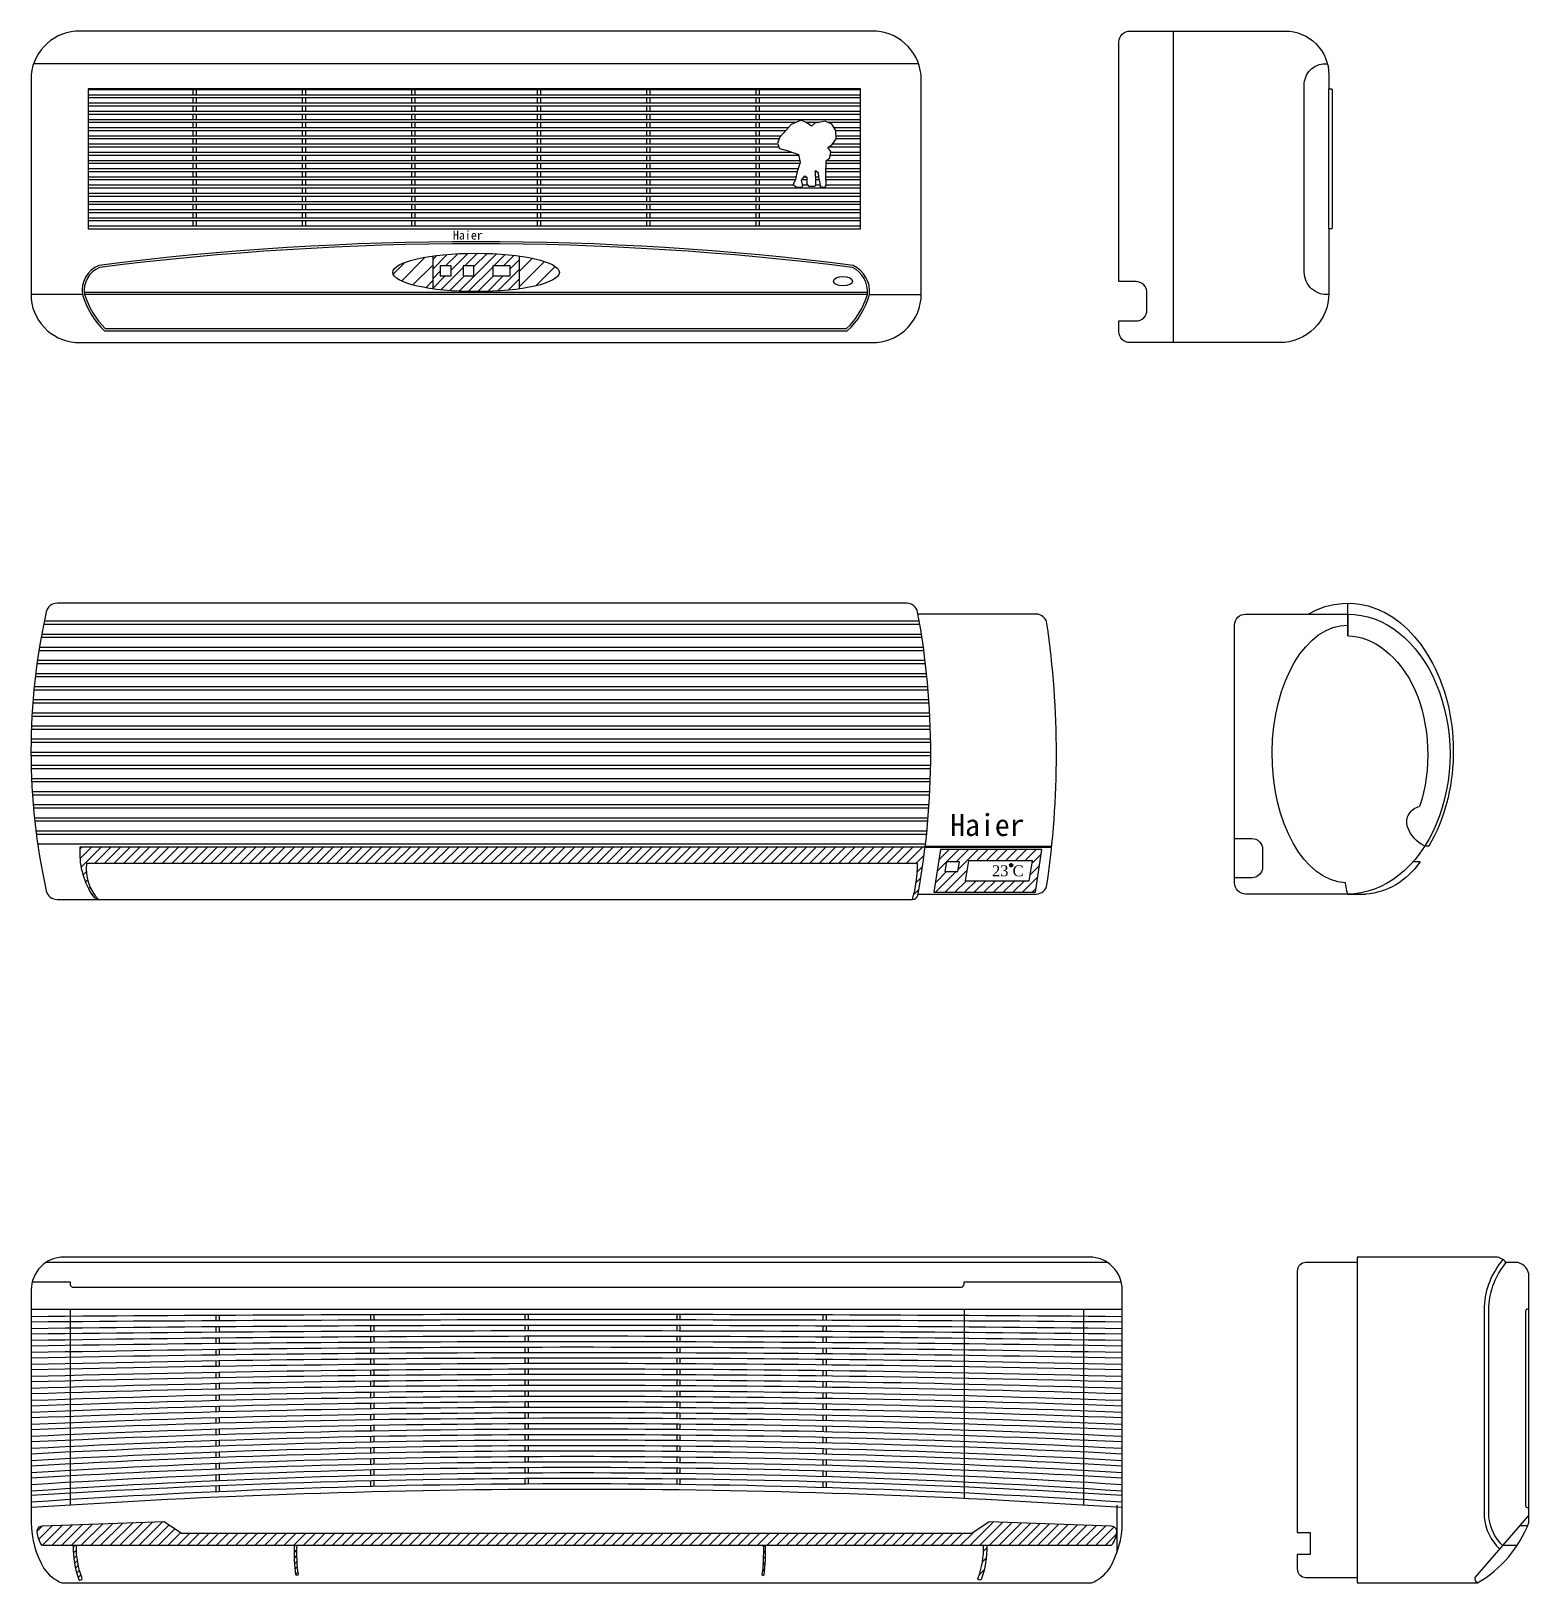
# Model space of a CAD drawing. Header units: millimetres. Extents: x 33.17 to 36.11, y 24.2 to 25.63.
# Drawn here: x 33.168 to 34.538, y 24.205 to 25.624 of the extents above; entities that cross this region are included whole.
import ezdxf

# ---------------------------------------------------------------- set-up
doc = ezdxf.new("R2010")
doc.units = ezdxf.units.MM
doc.styles.add('STYLE2', font='simhei.ttf')
doc.styles.add('STYLE5', font='dutchi.ttf')
pattern_1 = [(45, (-15.632867, 27.311536), (-0.00265165043, 0.00265165043), [])]
pattern_2 = [(45, (-15.6861264, 27.012203), (-0.0044194174, 0.0044194174), [])]

msp = doc.modelspace()

# ---------------------------------------------------------------- hatches: boundary and pattern name
at = {"true_color": 0x000000}
h = msp.add_hatch(dxfattribs=at)
h.set_pattern_fill('ANSI31', color=18, scale=0.08, style=0)
h.set_pattern_definition([(45, (-14.076484, 27.521506), (-0.0070710678, 0.0070710678), [])])
edge = h.paths.add_edge_path()
edge.add_ellipse((33.5752, 25.4032), major_axis=(-0.0762, 0), ratio=0.230541, start_angle=121.2311, end_angle=238.7689)
edge.add_line((33.6147, 25.4182), (33.6147, 25.3881))
edge = h.paths.add_edge_path()
edge.add_ellipse((33.5752, 25.4032), major_axis=(-0.0762, 0), ratio=0.230541, start_angle=301.3657, end_angle=418.6343)
edge.add_line((33.5356, 25.3882), (33.5356, 25.4182))
h = msp.add_hatch(dxfattribs=at)
h.set_pattern_fill('ANSI31', color=18, scale=0.05, style=0)
h.set_pattern_definition([(45, (-14.076484, 27.521506), (-0.0044194174, 0.0044194174), [])])
edge = h.paths.add_edge_path()
edge.add_ellipse((33.5752, 25.4032), major_axis=(-0.0762, 0), ratio=0.230541, start_angle=58.6343, end_angle=121.2311)
edge.add_line((33.6147, 25.3881), (33.6147, 25.4182))
edge.add_ellipse((33.5752, 25.4032), major_axis=(-0.0762, 0), ratio=0.230541, start_angle=238.7689, end_angle=301.3657)
edge.add_line((33.5356, 25.4182), (33.5356, 25.3882))
h.paths.add_polyline_path([(33.5904, 25.4001), (33.5904, 25.4092), (33.6065, 25.4092), (33.6065, 25.4001)], flags=16)
h.paths.add_polyline_path([(33.5733, 25.4001), (33.5634, 25.4001), (33.5634, 25.4092), (33.5733, 25.4092)], flags=16)
h.paths.add_polyline_path([(33.5524, 25.4001), (33.5425, 25.4001), (33.5425, 25.4092), (33.5524, 25.4092)], flags=16)
h = msp.add_hatch(dxfattribs=at)
h.set_pattern_fill('ANSI31', color=18, scale=0.05, style=0)
h.set_pattern_definition(pattern_2)
h.paths.add_polyline_path([(33.986, 24.8775), (33.9361, 24.8775), (33.9361, 24.8625), (33.979, 24.8625, -0.071865), (33.9744, 24.8297), (33.9744, 24.8297, 0.359452), (33.9793, 24.8338, 0.015578)])
h.paths.add_polyline_path([(33.9361, 24.8775), (33.2128, 24.8775, 0.157014), (33.2234, 24.8347, 0.19985), (33.2296, 24.8297), (33.2297, 24.8297, -0.218782), (33.2188, 24.8625), (33.9361, 24.8625)])
h = msp.add_hatch(dxfattribs=at)
h.set_pattern_fill('ANSI31', color=18, scale=0.05, style=0)
h.set_pattern_definition(pattern_2)
h.paths.add_polyline_path([(34, 24.8755), (33.994, 24.8365), (34.0868, 24.8365), (34.0928, 24.8755)])
h.paths.add_polyline_path([(34.0842, 24.865), (34.0812, 24.8469), (34.0227, 24.8469), (34.0257, 24.865)], flags=16)
h.paths.add_polyline_path([(34.0661, 24.8611, -1), (34.0632, 24.8611, -1)], flags=0)
h.paths.add_polyline_path([(34.0175, 24.8642), (34.016, 24.8553), (34.004, 24.8553), (34.0055, 24.8642)], flags=16)
h.paths.add_polyline_path([(34.0442, 24.8481), (34.0773, 24.8481), (34.0773, 24.8634), (34.0442, 24.8634)], flags=8)
h = msp.add_hatch(dxfattribs=at)
h.set_pattern_fill('ANSI31', color=18, scale=0.001, style=0)
h.set_pattern_definition([(45, (-13.94862758, 29.63734673), (-8.838834765e-05, 8.838834765e-05), [])])
h.paths.add_polyline_path([(34.0632, 24.8611, 1.000001), (34.0661, 24.8611, 1.000001)])
h.paths.add_polyline_path([(34.0652, 24.8611, -1), (34.0642, 24.8611, -1)], flags=16)
h = msp.add_hatch(dxfattribs=at)
h.set_pattern_fill('ANSI31', color=18, scale=0.05, style=0)
h.set_pattern_definition([(45, (-15.632867, 27.311536), (-0.0044194174, 0.0044194174), [])])
h.paths.add_polyline_path([(34.1563, 24.2387, 0.134843), (34.1609, 24.2515, 0.422102), (34.1561, 24.2568), (34.0445, 24.2607), (34.0287, 24.25), (33.3059, 24.25), (33.29, 24.2607), (33.1785, 24.2568, 0.422102), (33.1737, 24.2515, 0.134843), (33.1783, 24.2387)])
h.paths.add_polyline_path([(34.0343, 24.2087, 0.591938), (34.0371, 24.2076, 0.094359), (34.0425, 24.2387), (34.0395, 24.2387, -0.094525)])
h = msp.add_hatch(dxfattribs=at)
h.set_pattern_fill('ANSI31', color=18, scale=0.03, style=0)
h.set_pattern_definition(pattern_1)
h.paths.add_polyline_path([(33.4111, 24.2387), (33.4091, 24.2387, 0.042101), (33.4104, 24.212, 0.657088), (33.4124, 24.2122, -0.042222)])
h.paths.add_polyline_path([(33.2096, 24.2387), (33.2066, 24.2387, 0.094359), (33.2119, 24.2076, 0.591938), (33.2148, 24.2087, -0.094525)])
h = msp.add_hatch(dxfattribs=at)
h.set_pattern_fill('ANSI31', color=18, scale=0.03, style=0)
h.set_pattern_definition(pattern_1)
h.paths.add_polyline_path([(33.8399, 24.2387), (33.8379, 24.2387, -0.042222), (33.8367, 24.2122, 0.657088), (33.8387, 24.212, 0.042101)])

# ---------------------------------------------------------------- linework, layer by layer
at = {"color": 18, "true_color": 0x000000}
for p, q in [((34.2133, 25.339), (34.2133, 25.624)), ((33.9799, 25.594), (33.1704, 25.594)), ((33.2204, 25.5706), (33.9268, 25.5706)), ((33.2204, 25.5657), (33.9268, 25.5657)), ((33.3162, 25.5711), (33.3162, 25.5657)), ((33.3192, 25.5711), (33.3192, 25.5657)), ((33.4162, 25.5711), (33.4162, 25.5657)), ((33.4192, 25.5711), (33.4192, 25.5657)), ((33.5162, 25.5711), (33.5162, 25.5657)), ((33.5192, 25.5711), (33.5192, 25.5657)), ((33.6312, 25.5711), (33.6312, 25.5657)), ((33.6342, 25.5711), (33.6342, 25.5657)), ((33.7312, 25.5711), (33.7312, 25.5657)), ((33.7342, 25.5711), (33.7342, 25.5657)), ((33.8312, 25.5711), (33.8312, 25.5657)), ((33.8342, 25.5711), (33.8342, 25.5657)), ((34.3553, 25.4431), (34.3553, 25.5711)), ((33.2204, 25.5631), (33.9268, 25.5631)), ((33.2204, 25.5582), (33.9268, 25.5582)), ((33.2204, 25.5556), (33.9268, 25.5556)), ((33.2204, 25.5507), (33.9268, 25.5507)), ((33.3162, 25.5631), (33.3162, 25.5582)), ((33.3162, 25.5556), (33.3162, 25.5507)), ((33.3192, 25.5631), (33.3192, 25.5582)), ((33.3192, 25.5556), (33.3192, 25.5507)), ((33.4162, 25.5631), (33.4162, 25.5582)), ((33.4162, 25.5556), (33.4162, 25.5507)), ((33.4192, 25.5631), (33.4192, 25.5582)), ((33.4192, 25.5556), (33.4192, 25.5507)), ((33.5162, 25.5631), (33.5162, 25.5582)), ((33.5162, 25.5556), (33.5162, 25.5507)), ((33.5192, 25.5631), (33.5192, 25.5582)), ((33.5192, 25.5556), (33.5192, 25.5507)), ((33.6312, 25.5631), (33.6312, 25.5582)), ((33.6312, 25.5556), (33.6312, 25.5507)), ((33.6342, 25.5631), (33.6342, 25.5582)), ((33.6342, 25.5556), (33.6342, 25.5507)), ((33.7312, 25.5631), (33.7312, 25.5582)), ((33.7312, 25.5556), (33.7312, 25.5507)), ((33.7342, 25.5631), (33.7342, 25.5582)), ((33.7342, 25.5556), (33.7342, 25.5507)), ((33.8312, 25.5631), (33.8312, 25.5582)), ((33.8312, 25.5556), (33.8312, 25.5507)), ((33.8342, 25.5631), (33.8342, 25.5582)), ((33.8342, 25.5556), (33.8342, 25.5507)), ((33.2204, 25.5481), (33.9268, 25.5481)), ((33.2204, 25.5432), (33.9268, 25.5432)), ((33.2204, 25.5406), (33.8679, 25.5406)), ((33.2204, 25.5357), (33.8609, 25.5357)), ((33.3162, 25.5481), (33.3162, 25.5432)), ((33.3162, 25.5406), (33.3162, 25.5357)), ((33.3192, 25.5481), (33.3192, 25.5432)), ((33.3192, 25.5406), (33.3192, 25.5357)), ((33.4162, 25.5481), (33.4162, 25.5432)), ((33.4162, 25.5406), (33.4162, 25.5357)), ((33.4192, 25.5481), (33.4192, 25.5432)), ((33.4192, 25.5406), (33.4192, 25.5357)), ((33.5162, 25.5481), (33.5162, 25.5432)), ((33.5162, 25.5406), (33.5162, 25.5357)), ((33.5192, 25.5481), (33.5192, 25.5432)), ((33.5192, 25.5406), (33.5192, 25.5357)), ((33.6312, 25.5481), (33.6312, 25.5432)), ((33.6312, 25.5406), (33.6312, 25.5357)), ((33.6342, 25.5481), (33.6342, 25.5432)), ((33.6342, 25.5406), (33.6342, 25.5357)), ((33.7312, 25.5481), (33.7312, 25.5432)), ((33.7312, 25.5406), (33.7312, 25.5357)), ((33.7342, 25.5481), (33.7342, 25.5432)), ((33.7342, 25.5406), (33.7342, 25.5357)), ((33.8312, 25.5481), (33.8312, 25.5432)), ((33.8312, 25.5406), (33.8312, 25.5357)), ((33.8342, 25.5481), (33.8342, 25.5432)), ((33.8342, 25.5406), (33.8342, 25.5357)), ((33.8766, 25.5406), (33.8893, 25.5406)), ((33.8969, 25.5406), (33.9268, 25.5406)), ((33.9026, 25.5357), (33.9268, 25.5357)), ((33.2204, 25.5331), (33.8587, 25.5331)), ((33.2204, 25.5282), (33.8543, 25.5282)), ((33.2204, 25.5256), (33.8526, 25.5256)), ((33.3162, 25.5331), (33.3162, 25.5282)), ((33.3162, 25.5256), (33.3162, 25.5207)), ((33.3192, 25.5331), (33.3192, 25.5282)), ((33.3192, 25.5256), (33.3192, 25.5207)), ((33.4162, 25.5331), (33.4162, 25.5282)), ((33.4162, 25.5256), (33.4162, 25.5207)), ((33.4192, 25.5331), (33.4192, 25.5282)), ((33.4192, 25.5256), (33.4192, 25.5207)), ((33.5162, 25.5331), (33.5162, 25.5282)), ((33.5162, 25.5256), (33.5162, 25.5207)), ((33.5192, 25.5331), (33.5192, 25.5282)), ((33.5192, 25.5256), (33.5192, 25.5207)), ((33.6312, 25.5331), (33.6312, 25.5282)), ((33.6312, 25.5256), (33.6312, 25.5207)), ((33.6342, 25.5331), (33.6342, 25.5282)), ((33.6342, 25.5256), (33.6342, 25.5207)), ((33.7312, 25.5331), (33.7312, 25.5282)), ((33.7312, 25.5256), (33.7312, 25.5207)), ((33.7342, 25.5331), (33.7342, 25.5282)), ((33.7342, 25.5256), (33.7342, 25.5207)), ((33.8312, 25.5331), (33.8312, 25.5282)), ((33.8312, 25.5256), (33.8312, 25.5207)), ((33.8342, 25.5331), (33.8342, 25.5282)), ((33.8342, 25.5256), (33.8342, 25.5207)), ((33.9043, 25.5331), (33.9268, 25.5331)), ((33.9045, 25.5282), (33.9268, 25.5282)), ((33.9045, 25.5256), (33.9268, 25.5256)), ((33.2204, 25.5207), (33.8512, 25.5207)), ((33.2204, 25.5181), (33.8522, 25.5181)), ((33.2204, 25.5132), (33.8641, 25.5132)), ((33.2204, 25.5106), (33.8703, 25.5106)), ((33.3162, 25.5181), (33.3162, 25.5132)), ((33.3162, 25.5106), (33.3162, 25.5057)), ((33.3192, 25.5181), (33.3192, 25.5132)), ((33.3192, 25.5106), (33.3192, 25.5057)), ((33.4162, 25.5181), (33.4162, 25.5132)), ((33.4162, 25.5106), (33.4162, 25.5057)), ((33.4192, 25.5181), (33.4192, 25.5132)), ((33.4192, 25.5106), (33.4192, 25.5057)), ((33.5162, 25.5181), (33.5162, 25.5132)), ((33.5162, 25.5106), (33.5162, 25.5057)), ((33.5192, 25.5181), (33.5192, 25.5132)), ((33.5192, 25.5106), (33.5192, 25.5057)), ((33.6312, 25.5181), (33.6312, 25.5132)), ((33.6312, 25.5106), (33.6312, 25.5057)), ((33.6342, 25.5181), (33.6342, 25.5132)), ((33.6342, 25.5106), (33.6342, 25.5057)), ((33.7312, 25.5181), (33.7312, 25.5132)), ((33.7312, 25.5106), (33.7312, 25.5057)), ((33.7342, 25.5181), (33.7342, 25.5132)), ((33.7342, 25.5106), (33.7342, 25.5057)), ((33.8312, 25.5181), (33.8312, 25.5132)), ((33.8312, 25.5106), (33.8312, 25.5057)), ((33.8342, 25.5181), (33.8342, 25.5132)), ((33.8342, 25.5106), (33.8342, 25.5057)), ((33.8978, 25.5181), (33.9268, 25.5181)), ((33.8992, 25.5106), (33.9268, 25.5106)), ((33.8995, 25.5132), (33.9268, 25.5132)), ((33.9014, 25.5207), (33.9268, 25.5207)), ((33.2204, 25.5057), (33.8713, 25.5057)), ((33.2204, 25.5031), (33.8715, 25.5031)), ((33.2204, 25.4982), (33.8698, 25.4982)), ((33.2204, 25.4956), (33.8688, 25.4956)), ((33.3162, 25.5031), (33.3162, 25.4982)), ((33.3162, 25.4956), (33.3162, 25.4907)), ((33.3192, 25.5031), (33.3192, 25.4982)), ((33.3192, 25.4956), (33.3192, 25.4907)), ((33.4162, 25.5031), (33.4162, 25.4982)), ((33.4162, 25.4956), (33.4162, 25.4907)), ((33.4192, 25.5031), (33.4192, 25.4982)), ((33.4192, 25.4956), (33.4192, 25.4907)), ((33.5162, 25.5031), (33.5162, 25.4982)), ((33.5162, 25.4956), (33.5162, 25.4907)), ((33.5192, 25.5031), (33.5192, 25.4982)), ((33.5192, 25.4956), (33.5192, 25.4907)), ((33.6312, 25.5031), (33.6312, 25.4982)), ((33.6312, 25.4956), (33.6312, 25.4907)), ((33.6342, 25.5031), (33.6342, 25.4982)), ((33.6342, 25.4956), (33.6342, 25.4907)), ((33.7312, 25.5031), (33.7312, 25.4982)), ((33.7312, 25.4956), (33.7312, 25.4907)), ((33.7342, 25.5031), (33.7342, 25.4982)), ((33.7342, 25.4956), (33.7342, 25.4907)), ((33.8312, 25.5031), (33.8312, 25.4982)), ((33.8312, 25.4956), (33.8312, 25.4907)), ((33.8342, 25.5031), (33.8342, 25.4982)), ((33.8342, 25.4956), (33.8342, 25.4907)), ((33.8858, 25.4956), (33.8869, 25.4956)), ((33.8951, 25.4956), (33.9268, 25.4956)), ((33.8952, 25.4982), (33.9268, 25.4982)), ((33.8953, 25.5031), (33.9268, 25.5031)), ((33.8961, 25.5057), (33.9268, 25.5057)), ((33.2204, 25.4907), (33.8679, 25.4907)), ((33.2204, 25.4881), (33.8674, 25.4881)), ((33.2204, 25.4832), (33.8658, 25.4832)), ((33.2204, 25.4806), (33.9268, 25.4806)), ((33.3162, 25.4881), (33.3162, 25.4832)), ((33.3162, 25.4806), (33.3162, 25.4757)), ((33.3192, 25.4881), (33.3192, 25.4832)), ((33.3192, 25.4806), (33.3192, 25.4757)), ((33.4162, 25.4881), (33.4162, 25.4832)), ((33.4162, 25.4806), (33.4162, 25.4757)), ((33.4192, 25.4881), (33.4192, 25.4832)), ((33.4192, 25.4806), (33.4192, 25.4757)), ((33.5162, 25.4881), (33.5162, 25.4832)), ((33.5162, 25.4806), (33.5162, 25.4757)), ((33.5192, 25.4881), (33.5192, 25.4832)), ((33.5192, 25.4806), (33.5192, 25.4757)), ((33.6312, 25.4881), (33.6312, 25.4832)), ((33.6312, 25.4806), (33.6312, 25.4757)), ((33.6342, 25.4881), (33.6342, 25.4832)), ((33.6342, 25.4806), (33.6342, 25.4757)), ((33.7312, 25.4881), (33.7312, 25.4832)), ((33.7312, 25.4806), (33.7312, 25.4757)), ((33.7342, 25.4881), (33.7342, 25.4832)), ((33.7342, 25.4806), (33.7342, 25.4757)), ((33.8312, 25.4881), (33.8312, 25.4832)), ((33.8312, 25.4806), (33.8312, 25.4757)), ((33.8342, 25.4881), (33.8342, 25.4832)), ((33.8342, 25.4806), (33.8342, 25.4757)), ((33.8734, 25.4881), (33.8777, 25.4881)), ((33.8738, 25.4832), (33.8784, 25.4832)), ((33.8753, 25.4907), (33.8772, 25.4907)), ((33.8859, 25.4907), (33.8885, 25.4907)), ((33.886, 25.4881), (33.889, 25.4881)), ((33.886, 25.4832), (33.8899, 25.4832)), ((33.8951, 25.4907), (33.9268, 25.4907)), ((33.8953, 25.4881), (33.9268, 25.4881)), ((33.8956, 25.4832), (33.9268, 25.4832)), ((33.2204, 25.4757), (33.9268, 25.4757)), ((33.2204, 25.4731), (33.9268, 25.4731)), ((33.2204, 25.4682), (33.9268, 25.4682)), ((33.2204, 25.4656), (33.9268, 25.4656)), ((33.3162, 25.4731), (33.3162, 25.4682)), ((33.3162, 25.4656), (33.3162, 25.4607)), ((33.3192, 25.4731), (33.3192, 25.4682)), ((33.3192, 25.4656), (33.3192, 25.4607)), ((33.4162, 25.4731), (33.4162, 25.4682)), ((33.4162, 25.4656), (33.4162, 25.4607)), ((33.4192, 25.4731), (33.4192, 25.4682)), ((33.4192, 25.4656), (33.4192, 25.4607)), ((33.5162, 25.4731), (33.5162, 25.4682)), ((33.5162, 25.4656), (33.5162, 25.4607)), ((33.5192, 25.4731), (33.5192, 25.4682)), ((33.5192, 25.4656), (33.5192, 25.4607)), ((33.6312, 25.4731), (33.6312, 25.4682)), ((33.6312, 25.4656), (33.6312, 25.4607)), ((33.6342, 25.4731), (33.6342, 25.4682)), ((33.6342, 25.4656), (33.6342, 25.4607)), ((33.7312, 25.4731), (33.7312, 25.4682)), ((33.7312, 25.4656), (33.7312, 25.4607)), ((33.7342, 25.4731), (33.7342, 25.4682)), ((33.7342, 25.4656), (33.7342, 25.4607)), ((33.8312, 25.4731), (33.8312, 25.4682)), ((33.8312, 25.4656), (33.8312, 25.4607)), ((33.8342, 25.4731), (33.8342, 25.4682)), ((33.8342, 25.4656), (33.8342, 25.4607)), ((33.2204, 25.4607), (33.9268, 25.4607)), ((33.2204, 25.4581), (33.9268, 25.4581)), ((33.2204, 25.4532), (33.9268, 25.4532)), ((33.2204, 25.4506), (33.9268, 25.4506)), ((33.3162, 25.4581), (33.3162, 25.4532)), ((33.3162, 25.4506), (33.3162, 25.4457)), ((33.3192, 25.4581), (33.3192, 25.4532)), ((33.3192, 25.4506), (33.3192, 25.4457)), ((33.4162, 25.4581), (33.4162, 25.4532)), ((33.4162, 25.4506), (33.4162, 25.4457)), ((33.4192, 25.4581), (33.4192, 25.4532)), ((33.4192, 25.4506), (33.4192, 25.4457)), ((33.5162, 25.4581), (33.5162, 25.4532)), ((33.5162, 25.4506), (33.5162, 25.4457)), ((33.5192, 25.4581), (33.5192, 25.4532)), ((33.5192, 25.4506), (33.5192, 25.4457)), ((33.6312, 25.4581), (33.6312, 25.4532)), ((33.6312, 25.4506), (33.6312, 25.4457)), ((33.6342, 25.4581), (33.6342, 25.4532)), ((33.6342, 25.4506), (33.6342, 25.4457)), ((33.7312, 25.4581), (33.7312, 25.4532)), ((33.7312, 25.4506), (33.7312, 25.4457)), ((33.7342, 25.4581), (33.7342, 25.4532)), ((33.7342, 25.4506), (33.7342, 25.4457)), ((33.8312, 25.4581), (33.8312, 25.4532)), ((33.8312, 25.4506), (33.8312, 25.4457)), ((33.8342, 25.4581), (33.8342, 25.4532)), ((33.8342, 25.4506), (33.8342, 25.4457)), ((33.2204, 25.4457), (33.9268, 25.4457)), ((33.5356, 25.4182), (33.5356, 25.3882)), ((33.6147, 25.4182), (33.6147, 25.3881)), ((33.2152, 25.383), (33.1682, 25.383)), ((33.9332, 25.385), (33.2169, 25.385)), ((33.9331, 25.383), (33.2172, 25.383)), ((33.9352, 25.383), (33.9822, 25.383)), ((34.3726, 25.0707), (34.3726, 25.1007)), ((33.1797, 25.0815), (33.9811, 25.0815)), ((33.1803, 25.0845), (33.9806, 25.0845)), ((34.3726, 25.0907), (34.3726, 25.0707)), ((33.1774, 25.0695), (33.983, 25.0695)), ((33.178, 25.0725), (33.9826, 25.0725)), ((33.1754, 25.0575), (33.9848, 25.0575)), ((33.1759, 25.0605), (33.9844, 25.0605)), ((33.1736, 25.0455), (33.9863, 25.0455)), ((33.1741, 25.0485), (33.9859, 25.0485)), ((33.1721, 25.0335), (33.9876, 25.0335)), ((33.1725, 25.0365), (33.9873, 25.0365)), ((33.17, 25.0125), (33.9894, 25.0125)), ((33.1708, 25.0215), (33.9887, 25.0215)), ((33.1711, 25.0245), (33.9884, 25.0245)), ((33.169, 24.9975), (33.9903, 24.9975)), ((33.1692, 25.0005), (33.9901, 25.0005)), ((33.1698, 25.0095), (33.9896, 25.0095)), ((33.1685, 24.9855), (33.9908, 24.9855)), ((33.1686, 24.9885), (33.9907, 24.9885)), ((33.1682, 24.9765), (33.991, 24.9765)), ((33.1682, 24.9735), (33.991, 24.9735)), ((33.1681, 24.9645), (33.9911, 24.9645)), ((33.1682, 24.9615), (33.9911, 24.9615)), ((33.1683, 24.9525), (33.9911, 24.9525)), ((33.1683, 24.9495), (33.991, 24.9495)), ((33.1687, 24.9405), (33.9908, 24.9405)), ((33.1688, 24.9375), (33.9907, 24.9375)), ((33.1693, 24.9285), (33.9903, 24.9285)), ((33.1695, 24.9255), (33.9902, 24.9255)), ((33.1702, 24.9165), (33.9896, 24.9165)), ((33.1704, 24.9135), (33.9894, 24.9135)), ((33.1713, 24.9045), (33.9887, 24.9045)), ((33.1716, 24.9015), (33.9885, 24.9015)), ((33.1726, 24.8925), (33.9876, 24.8925)), ((33.173, 24.8895), (33.9873, 24.8895)), ((33.1743, 24.8805), (33.9863, 24.8805)), ((33.986, 24.8785), (34.1018, 24.8785)), ((33.986, 24.8775), (34.1017, 24.8775)), ((34.4467, 24.8785), (34.443, 24.8785)), ((34.4323, 24.8643), (34.4389, 24.8643)), ((34.3813, 24.5026), (34.3813, 24.2046)), ((34.1529, 24.4976), (33.1817, 24.4976)), ((33.1683, 24.455), (34.1663, 24.455)), ((33.2038, 24.455), (33.2038, 24.2757)), ((33.3372, 24.4493), (33.3372, 24.4443)), ((33.3402, 24.4493), (33.3402, 24.4443)), ((33.4786, 24.4499), (33.4786, 24.4449)), ((33.4816, 24.4499), (33.4816, 24.4449)), ((33.6199, 24.4501), (33.6199, 24.4451)), ((33.6229, 24.4501), (33.6229, 24.4451)), ((33.7587, 24.4501), (33.7587, 24.4451)), ((33.7617, 24.4501), (33.7617, 24.4451)), ((33.8923, 24.4498), (33.8923, 24.4448)), ((33.8953, 24.4497), (33.8953, 24.4447)), ((34.0216, 24.455), (34.0216, 24.2817)), ((34.1308, 24.455), (34.1308, 24.2757)), ((33.3372, 24.4389), (33.3372, 24.4339)), ((33.3372, 24.4285), (33.3372, 24.4235)), ((33.3402, 24.4389), (33.3402, 24.4339)), ((33.3402, 24.4285), (33.3402, 24.4235)), ((33.4786, 24.4397), (33.4786, 24.4347)), ((33.4786, 24.4296), (33.4786, 24.4246)), ((33.4816, 24.4398), (33.4816, 24.4348)), ((33.4816, 24.4296), (33.4816, 24.4246)), ((33.6199, 24.4401), (33.6199, 24.4351)), ((33.6199, 24.4301), (33.6199, 24.4251)), ((33.6229, 24.4401), (33.6229, 24.4351)), ((33.6229, 24.4301), (33.6229, 24.4251)), ((33.7587, 24.4401), (33.7587, 24.4351)), ((33.7587, 24.43), (33.7587, 24.425)), ((33.7617, 24.4401), (33.7617, 24.4351)), ((33.7617, 24.43), (33.7617, 24.425)), ((33.8923, 24.4396), (33.8923, 24.4346)), ((33.8923, 24.4294), (33.8923, 24.4244)), ((33.8953, 24.4395), (33.8953, 24.4345)), ((33.8953, 24.4293), (33.8953, 24.4243)), ((33.3372, 24.418), (33.3372, 24.413)), ((33.3402, 24.4181), (33.3402, 24.4131)), ((33.4786, 24.4195), (33.4786, 24.4145)), ((33.4816, 24.4195), (33.4816, 24.4145)), ((33.6199, 24.4201), (33.6199, 24.4151)), ((33.6229, 24.4201), (33.6229, 24.4151)), ((33.7587, 24.42), (33.7587, 24.415)), ((33.7617, 24.42), (33.7617, 24.415)), ((33.8923, 24.4192), (33.8923, 24.4142)), ((33.8953, 24.4191), (33.8953, 24.4141)), ((33.3372, 24.4076), (33.3372, 24.4026)), ((33.3402, 24.4077), (33.3402, 24.4027)), ((33.4786, 24.4093), (33.4786, 24.4043)), ((33.4816, 24.4094), (33.4816, 24.4044)), ((33.6199, 24.4101), (33.6199, 24.4051)), ((33.6199, 24.4001), (33.6199, 24.3951)), ((33.6229, 24.4101), (33.6229, 24.4051)), ((33.6229, 24.4001), (33.6229, 24.3951)), ((33.7587, 24.41), (33.7587, 24.405)), ((33.7617, 24.41), (33.7617, 24.405)), ((33.8923, 24.409), (33.8923, 24.404)), ((33.8953, 24.4089), (33.8953, 24.4039)), ((33.3372, 24.3972), (33.3372, 24.3922)), ((33.3372, 24.3868), (33.3372, 24.3818)), ((33.3402, 24.3972), (33.3402, 24.3923)), ((33.3402, 24.3868), (33.3402, 24.3818)), ((33.4786, 24.3992), (33.4786, 24.3942)), ((33.4786, 24.3891), (33.4786, 24.3841)), ((33.4816, 24.3992), (33.4816, 24.3942)), ((33.4816, 24.3891), (33.4816, 24.3841)), ((33.6199, 24.3901), (33.6199, 24.3851)), ((33.6229, 24.3901), (33.6229, 24.3851)), ((33.7587, 24.3999), (33.7587, 24.3949)), ((33.7587, 24.3899), (33.7587, 24.3849)), ((33.7617, 24.3999), (33.7617, 24.3949)), ((33.7617, 24.3899), (33.7617, 24.3849)), ((33.8923, 24.3988), (33.8923, 24.3938)), ((33.8923, 24.3886), (33.8923, 24.3836)), ((33.8953, 24.3987), (33.8953, 24.3937)), ((33.8953, 24.3885), (33.8953, 24.3835)), ((33.3372, 24.3763), (33.3372, 24.3713)), ((33.3402, 24.3764), (33.3402, 24.3714)), ((33.4786, 24.3789), (33.4786, 24.3739)), ((33.4816, 24.379), (33.4816, 24.374)), ((33.6199, 24.3801), (33.6199, 24.3751)), ((33.6229, 24.3801), (33.6229, 24.3751)), ((33.7587, 24.3799), (33.7587, 24.3749)), ((33.7617, 24.3799), (33.7617, 24.3749)), ((33.8923, 24.3784), (33.8923, 24.3734)), ((33.8953, 24.3783), (33.8953, 24.3733)), ((33.3372, 24.3659), (33.3372, 24.3609)), ((33.3402, 24.366), (33.3402, 24.361)), ((33.4786, 24.3688), (33.4786, 24.3638)), ((33.4786, 24.3586), (33.4786, 24.3536)), ((33.4816, 24.3688), (33.4816, 24.3638)), ((33.4816, 24.3587), (33.4816, 24.3537)), ((33.6199, 24.3701), (33.6199, 24.3651)), ((33.6199, 24.3601), (33.6199, 24.3551)), ((33.6229, 24.3701), (33.6229, 24.3651)), ((33.6229, 24.3601), (33.6229, 24.3551)), ((33.7587, 24.3698), (33.7587, 24.3648)), ((33.7587, 24.3598), (33.7587, 24.3548)), ((33.7617, 24.3698), (33.7617, 24.3648)), ((33.7617, 24.3598), (33.7617, 24.3548)), ((33.8923, 24.3682), (33.8923, 24.3632)), ((33.8923, 24.358), (33.8923, 24.353)), ((33.8953, 24.3681), (33.8953, 24.3631)), ((33.8953, 24.3579), (33.8953, 24.3529)), ((33.3372, 24.3555), (33.3372, 24.3505)), ((33.3372, 24.3451), (33.3372, 24.3401)), ((33.3402, 24.3556), (33.3402, 24.3506)), ((33.3402, 24.3451), (33.3402, 24.3401)), ((33.4786, 24.3485), (33.4786, 24.3435)), ((33.4816, 24.3485), (33.4816, 24.3435)), ((33.6199, 24.3501), (33.6199, 24.3451)), ((33.6229, 24.3501), (33.6229, 24.3451)), ((33.7587, 24.3498), (33.7587, 24.3448)), ((33.7617, 24.3497), (33.7617, 24.3447)), ((33.8923, 24.3478), (33.8923, 24.3428)), ((33.8953, 24.3477), (33.8953, 24.3427)), ((33.3372, 24.3346), (33.3372, 24.3296)), ((33.3402, 24.3347), (33.3402, 24.3297)), ((33.4786, 24.3384), (33.4786, 24.3333)), ((33.4816, 24.3384), (33.4816, 24.3334)), ((33.6199, 24.34), (33.6199, 24.335)), ((33.6199, 24.33), (33.6199, 24.325)), ((33.6229, 24.3401), (33.6229, 24.3351)), ((33.6229, 24.3301), (33.6229, 24.3251)), ((33.7587, 24.3397), (33.7587, 24.3347)), ((33.7587, 24.3297), (33.7587, 24.3247)), ((33.7617, 24.3397), (33.7617, 24.3347)), ((33.7617, 24.3297), (33.7617, 24.3247)), ((33.8923, 24.3376), (33.8923, 24.3326)), ((33.8953, 24.3375), (33.8953, 24.3325)), ((33.3372, 24.3242), (33.3372, 24.3192)), ((33.3402, 24.3243), (33.3402, 24.3193)), ((33.4786, 24.3282), (33.4786, 24.3232)), ((33.4786, 24.3181), (33.4786, 24.3131)), ((33.4816, 24.3283), (33.4816, 24.3233)), ((33.4816, 24.3181), (33.4816, 24.3131)), ((33.6199, 24.32), (33.6199, 24.315)), ((33.6229, 24.32), (33.6229, 24.315)), ((33.7587, 24.3197), (33.7587, 24.3147)), ((33.7617, 24.3196), (33.7617, 24.3146)), ((33.8923, 24.3274), (33.8923, 24.3224)), ((33.8923, 24.3172), (33.8923, 24.3122)), ((33.8953, 24.3273), (33.8953, 24.3223)), ((33.8953, 24.3171), (33.8953, 24.3121)), ((33.3372, 24.3137), (33.3372, 24.3087)), ((33.3372, 24.3033), (33.3372, 24.2979)), ((33.3402, 24.3139), (33.3402, 24.3089)), ((33.3402, 24.3034), (33.3402, 24.298)), ((33.4786, 24.3079), (33.4786, 24.3028)), ((33.4816, 24.308), (33.4816, 24.3029)), ((33.6199, 24.31), (33.6199, 24.305)), ((33.6229, 24.31), (33.6229, 24.305)), ((33.7587, 24.3096), (33.7587, 24.3046)), ((33.7617, 24.3096), (33.7617, 24.3046)), ((33.8923, 24.307), (33.8923, 24.3018)), ((33.8953, 24.3069), (33.8953, 24.3017)), ((33.3372, 24.2933), (33.3372, 24.2878)), ((33.3402, 24.2934), (33.3402, 24.288)), ((33.4786, 24.2979), (33.4786, 24.2928)), ((33.4816, 24.298), (33.4816, 24.2928)), ((33.6199, 24.3), (33.6199, 24.295)), ((33.6229, 24.3), (33.6229, 24.295)), ((33.7587, 24.2996), (33.7587, 24.2946)), ((33.7617, 24.2996), (33.7617, 24.2946)), ((33.8923, 24.297), (33.8923, 24.2918)), ((33.8953, 24.2969), (33.8953, 24.2917)), ((34.1616, 24.233), (34.1616, 24.2758)), ((34.5371, 24.2568), (34.53, 24.2568)), ((34.5274, 24.2387), (34.5143, 24.2387))]:
    msp.add_line(p, q, dxfattribs=at)
for points in [[(33.1682, 25.379, 0.389175), (33.2132, 25.339), (33.9372, 25.339, 0.389175), (33.9822, 25.379), (33.9822, 25.584, 0.389175), (33.9372, 25.624), (33.2132, 25.624, 0.389175), (33.1682, 25.584)], [(34.3553, 25.4431), (34.3553, 25.384, -0.414214), (34.3103, 25.339), (34.1733, 25.339, -0.414214), (34.1633, 25.349), (34.1633, 25.3588), (34.1789, 25.3588, 0.414214), (34.1889, 25.3688), (34.1889, 25.3848, 0.414214), (34.1789, 25.3948), (34.1633, 25.3948), (34.1633, 25.614, -0.414214), (34.1733, 25.624), (34.3153, 25.624, -0.414214), (34.3553, 25.584), (34.3553, 25.5711), (34.3573, 25.5711, -0.414214), (34.3583, 25.5701), (34.3583, 25.4441, -0.414214), (34.3573, 25.4431), (34.3553, 25.4431)], [(33.236, 25.3518), (33.9141, 25.3518, 0.135175), (33.9332, 25.3833, 0.299129), (33.9196, 25.4078, 0.062666), (33.2307, 25.4078, 0.347471), (33.2171, 25.3834, 0.125947)], [(33.1683, 24.4726), (33.1683, 24.26, 0.13314), (33.1799, 24.2179, 0.147634), (33.1964, 24.2046), (34.1382, 24.2046, 0.147634), (34.1546, 24.2179, 0.13314), (34.1663, 24.26), (34.1663, 24.4726, 0.414214), (34.1363, 24.5026), (33.1983, 24.5026, 0.414214)], [(34.3383, 24.2307), (34.3263, 24.2307), (34.3263, 24.2176, 0.414214), (34.3343, 24.2096), (34.3813, 24.2096), (34.3813, 24.2046), (34.4913, 24.2046, 0.172516), (34.5383, 24.26), (34.5383, 24.485, 0.33435), (34.5283, 24.4976), (34.5173, 24.4976, 0.230104), (34.5082, 24.5026), (34.3813, 24.5026), (34.3813, 24.4976), (34.3343, 24.4976, 0.414214), (34.3263, 24.4896), (34.3263, 24.2507), (34.3383, 24.2507)], [(33.1783, 24.2387, -0.132971), (33.1737, 24.2513, -0.433273), (33.1785, 24.2568), (33.29, 24.2607), (33.3059, 24.25), (34.0287, 24.25), (34.0445, 24.2607), (34.1561, 24.2568, -0.433273), (34.1609, 24.2513, -0.132971), (34.1563, 24.2387)]]:
    msp.add_lwpolyline(points, format="xyb", close=True, dxfattribs=at)
for points in [[(34.3553, 25.383, -0.440647), (34.3328, 25.4035), (34.3328, 25.5763, -0.421374), (34.354, 25.594)], [(33.2352, 25.3498), (33.9148, 25.3498, 0.138745), (33.9352, 25.383, 0.30481), (33.9202, 25.4097, 0.062722), (33.2302, 25.4097, 0.352107), (33.2152, 25.383, 0.129125), (33.2352, 25.3498)], [(33.9791, 25.0925, 0.361261), (33.9693, 25.1007), (33.1919, 25.1007, 0.351592), (33.1821, 25.0929, 0.109846), (33.1821, 24.8375, 0.351592), (33.1919, 24.8297), (33.9744, 24.8297, 0.359451), (33.9793, 24.8338)], [(33.9795, 24.8347), (34.0875, 24.8347, 0.372229), (34.0974, 24.8432, 0.072848), (34.0974, 25.0821, 0.372229), (34.0875, 25.0907), (33.9795, 25.0907)], [(34.3726, 24.8347), (34.2791, 24.8347, -0.414214), (34.2691, 24.8447), (34.2691, 25.0807, -0.414214), (34.2791, 25.0907), (34.3726, 25.0907)], [(34.443, 24.8785, -0.203953), (34.4272, 24.8962, -0.440287), (34.4383, 24.9148, -0.618863)], [(34.2691, 24.8855), (34.2847, 24.8855, -0.414214), (34.2947, 24.8755), (34.2947, 24.8595, -0.414214), (34.2847, 24.8495), (34.2691, 24.8495)], [(33.986, 24.8775), (33.2128, 24.8775, 0.157014), (33.2234, 24.8347, 0.19985), (33.2296, 24.8297)], [(33.9744, 24.8297, 0.071865), (33.979, 24.8625), (33.2188, 24.8625, 0.218782), (33.2297, 24.8297)], [(34.3726, 24.8347, -0.051332), (34.3705, 24.845, -0.051332)], [(34.5145, 24.5004, 0.162863), (34.4973, 24.4574), (34.4973, 24.2648, 0.181434), (34.5117, 24.2356, 0.18046)], [(34.5173, 24.4976, 0.16125), (34.5013, 24.4573), (34.5013, 24.265, 0.179289), (34.5143, 24.2387)], [(33.1692, 24.48), (33.2038, 24.48), (33.2038, 24.478, 0.414214), (33.2068, 24.475), (34.0186, 24.475, 0.414214), (34.0216, 24.478), (34.0216, 24.48), (34.1654, 24.48)], [(34.5383, 24.455), (34.5373, 24.455, 0.414214), (34.5353, 24.453), (34.5353, 24.2754, 0.414214), (34.5373, 24.2734), (34.5383, 24.2734)], [(34.4913, 24.2046, -0.261645), (34.4891, 24.2096), (34.5383, 24.2663)], [(33.2066, 24.2387, 0.094359), (33.2119, 24.2076, 0.591938), (33.2148, 24.2087, -0.094525), (33.2096, 24.2387)], [(33.4111, 24.2387, 0.042222), (33.4124, 24.2122, -0.657088), (33.4104, 24.212, -0.042101), (33.4091, 24.2387)], [(33.8379, 24.2387, -0.042222), (33.8367, 24.2122, 0.657088), (33.8387, 24.212, 0.042101), (33.8399, 24.2387)], [(34.0425, 24.2387, -0.094359), (34.0371, 24.2076, -0.591938), (34.0343, 24.2087, 0.094525), (34.0395, 24.2387)]]:
    msp.add_lwpolyline(points, format="xyb", dxfattribs=at)
for points in [[(33.2204, 25.4431), (33.9268, 25.4431), (33.9268, 25.5711), (33.2204, 25.5711)], [(33.5425, 25.4001), (33.5524, 25.4001), (33.5524, 25.4092), (33.5425, 25.4092)], [(33.5634, 25.4001), (33.5733, 25.4001), (33.5733, 25.4092), (33.5634, 25.4092)], [(33.5904, 25.4001), (33.6065, 25.4001), (33.6065, 25.4092), (33.5904, 25.4092)], [(33.994, 24.8365), (34.0868, 24.8365), (34.0928, 24.8755), (34, 24.8755)], [(34.004, 24.8553), (34.016, 24.8553), (34.0175, 24.8642), (34.0055, 24.8642)], [(34.0227, 24.8469), (34.0812, 24.8469), (34.0842, 24.865), (34.0257, 24.865)]]:
    msp.add_lwpolyline(points, close=True, dxfattribs=at)
for points in [[(33.8956, 25.4827), (33.895, 25.4929), (33.8954, 25.5052), (33.8989, 25.5081), (33.8996, 25.5139), (33.8971, 25.5176), (33.901, 25.5201), (33.9045, 25.5253), (33.9043, 25.533), (33.9006, 25.5388), (33.8946, 25.5417), (33.885, 25.5397), (33.8821, 25.537), (33.8777, 25.5401), (33.8725, 25.5426), (33.8634, 25.5386), (33.8588, 25.5332), (33.8532, 25.527), (33.8509, 25.5216), (33.8527, 25.5166), (33.8607, 25.5145), (33.8702, 25.511), (33.8717, 25.5037), (33.8688, 25.4954), (33.8675, 25.4883), (33.8654, 25.4835), (33.8679, 25.4815), (33.8729, 25.4813), (33.874, 25.4823), (33.8729, 25.4875), (33.875, 25.4902), (33.8758, 25.4916), (33.8777, 25.4904), (33.8777, 25.4842), (33.8792, 25.4821), (33.8852, 25.4821), (33.886, 25.4831), (33.886, 25.4873), (33.8858, 25.4939), (33.8858, 25.4964), (33.8881, 25.4947), (33.8885, 25.49), (33.8898, 25.4848), (33.89, 25.4819), (33.8946, 25.4813), (33.8956, 25.4827)], [(34.3726, 24.8347), (34.3891, 24.8347)]]:
    msp.add_lwpolyline(points, dxfattribs=at)
for radius in [0.00142, 0.0005]:
    msp.add_circle((34.0647, 24.8611), radius, dxfattribs=at)
for centre, radius, start, end in [((33.2819, 24.9627), 0.7092, 349.5271, 10.5487), ((33.6673, -37.5315), 61.9816, 89.53872, 90.46128), ((33.6673, -37.7886), 62.2338, 89.540589, 90.459411), ((33.6673, -17.7178), 42.1579, 89.32181, 90.67819), ((33.6673, -17.8218), 42.2569, 89.32339, 90.67661), ((33.6673, -7.4715), 31.9017, 89.10375, 90.89625), ((33.6673, -7.5231), 31.9483, 89.10506, 90.89494), ((33.6673, -1.2132), 25.6333, 88.88456, 91.11544), ((33.6673, -1.2417), 25.6568, 88.88558, 91.11442), ((33.6673, 3.0046), 21.4056, 88.66422, 91.33578), ((33.6673, 2.9878), 21.4174, 88.66495, 91.33505), ((33.6673, 6.0385), 18.3616, 88.44273, 91.55727), ((33.6673, 6.0283), 18.3669, 88.44317, 91.55683), ((33.6673, 8.3248), 16.0654, 88.22007, 91.77993), ((33.6673, 8.3184), 16.0668, 88.22023, 91.77977), ((33.6673, 10.1086), 14.2715, 87.99626, 92.00374), ((33.6673, 10.1046), 14.2705, 87.99612, 92.00388), ((33.6673, 11.5387), 12.8315, 87.77128, 92.22872), ((33.6673, 11.5362), 12.829, 87.77084, 92.22916), ((33.6673, 12.7102), 11.65, 87.54512, 92.45488), ((33.6673, 12.7087), 11.6465, 87.54438, 92.45562), ((33.6673, 13.687), 10.6632, 87.31778, 92.68222), ((33.6673, 13.6861), 10.6591, 87.31675, 92.68325), ((33.6673, 14.5135), 9.8267, 87.08926, 92.91074), ((33.6673, 14.513), 9.8222, 87.08792, 92.91208), ((33.6673, 15.2216), 9.1085, 86.85955, 93.14045), ((33.6673, 15.2214), 9.1038, 86.8579, 93.1421), ((33.6673, 15.8348), 8.4853, 86.62864, 93.37136), ((33.6673, 15.8347), 8.4804, 86.62669, 93.37331), ((33.6673, 16.3707), 7.9394, 86.39653, 93.60347), ((33.6673, 16.8429), 7.4623, 86.16579, 93.83421), ((33.6673, 16.3707), 7.9295, 86.392, 93.608), ((33.6673, 16.8429), 7.4523, 86.16064, 93.83936), ((33.6673, 16.8429), 7.4473, 86.15806, 93.84194)]:
    msp.add_arc(centre, radius, start, end, dxfattribs=at)
for centre, major_axis, ratio in [((33.5752, 25.4032), (-0.0762, 0), 0.230541), ((33.9108, 25.3952), (-0.0087, 0), 0.490196)]:
    msp.add_ellipse(centre, major_axis=major_axis, ratio=ratio, dxfattribs=at)
at = {"color": 18, "true_color": 0x000000, "extrusion": (0, 0, -1)}
for centre, major_axis, ratio, start_param, end_param in [((34.3726, 24.9652), (0, 0.1355), 0.712177, 5.896593, 8.548654), ((34.3726, 24.9627), (0, 0.128), 0.730469, 0, 3.141593), ((34.3726, 24.9628), (0, 0.1179), 0.587495, 3.170638, 6.283185), ((34.3697, 24.9673), (-0.0289, 0.1313), 0.660299, 2.60421, 3.248967)]:
    msp.add_ellipse(centre, major_axis=major_axis, ratio=ratio, start_param=start_param, end_param=end_param, dxfattribs=at)
at = {"color": 18, "true_color": 0x000000}
msp.add_open_spline([(34.3726, 25.0707), (34.3952, 25.0707), (34.42, 25.0531), (34.4479, 24.99), (34.4495, 24.9478), (34.4383, 24.9148)], degree=3, knots=[0, 0, 0, 0, 1.026187, 1.026187, 2.010095, 2.010095, 2.010095, 2.010095], dxfattribs=at)

# ---------------------------------------------------------------- texts
for s, height, style, p in [('Haier', 0.008, 'STYLE2', (33.5541, 25.4333)), ('Haier', 0.02, 'STYLE2', (34.0089, 24.8878)), ('23 C', 0.01, 'STYLE5', (34.0471, 24.8509))]:
    msp.add_text(s, height=height, dxfattribs=dict(at, style=style)).set_placement(p)

doc.saveas('drawing.dxf')
